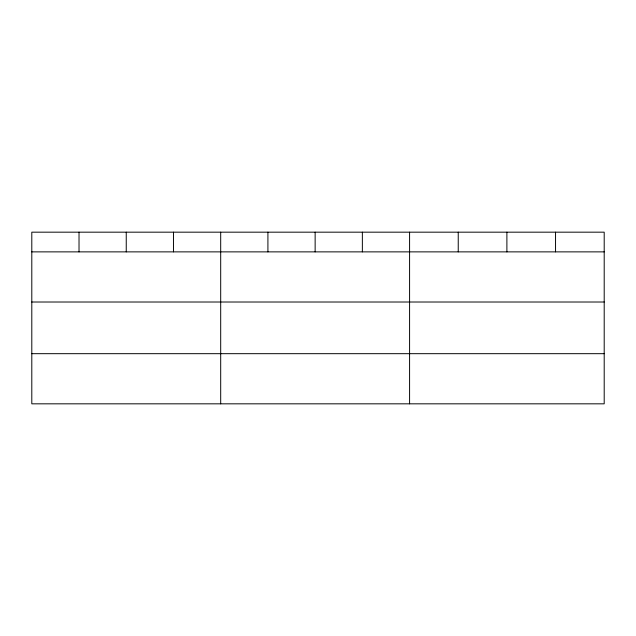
<?xml version="1.0" encoding="UTF-8"?>
<svg xmlns="http://www.w3.org/2000/svg" width="636" height="636" viewBox="0 0 636 636"><rect width="100%" height="100%" fill="white"/><g stroke="black" fill="none" stroke-linecap="round" stroke-linejoin="round"><path stroke-width="0.95" d="M604.2 302.013L604.2 232.172L31.8 232.172L31.8 403.828L604.2 403.828L604.2 302.013L31.8 302.013M31.8 251.872L604.2 251.872M31.8 353.68L604.2 353.68M555.546 232.172L555.546 251.872M506.892 232.172L506.892 251.872M458.238 232.172L458.238 251.872M409.584 232.172L409.584 403.828M362.361 232.172L362.361 251.872M315.138 232.172L315.138 251.872M267.915 232.172L267.915 251.872M220.692 232.172L220.692 403.828M173.469 232.172L173.469 251.872M126.246 232.172L126.246 251.872M79.023 232.172L79.023 251.872"/></g></svg>
